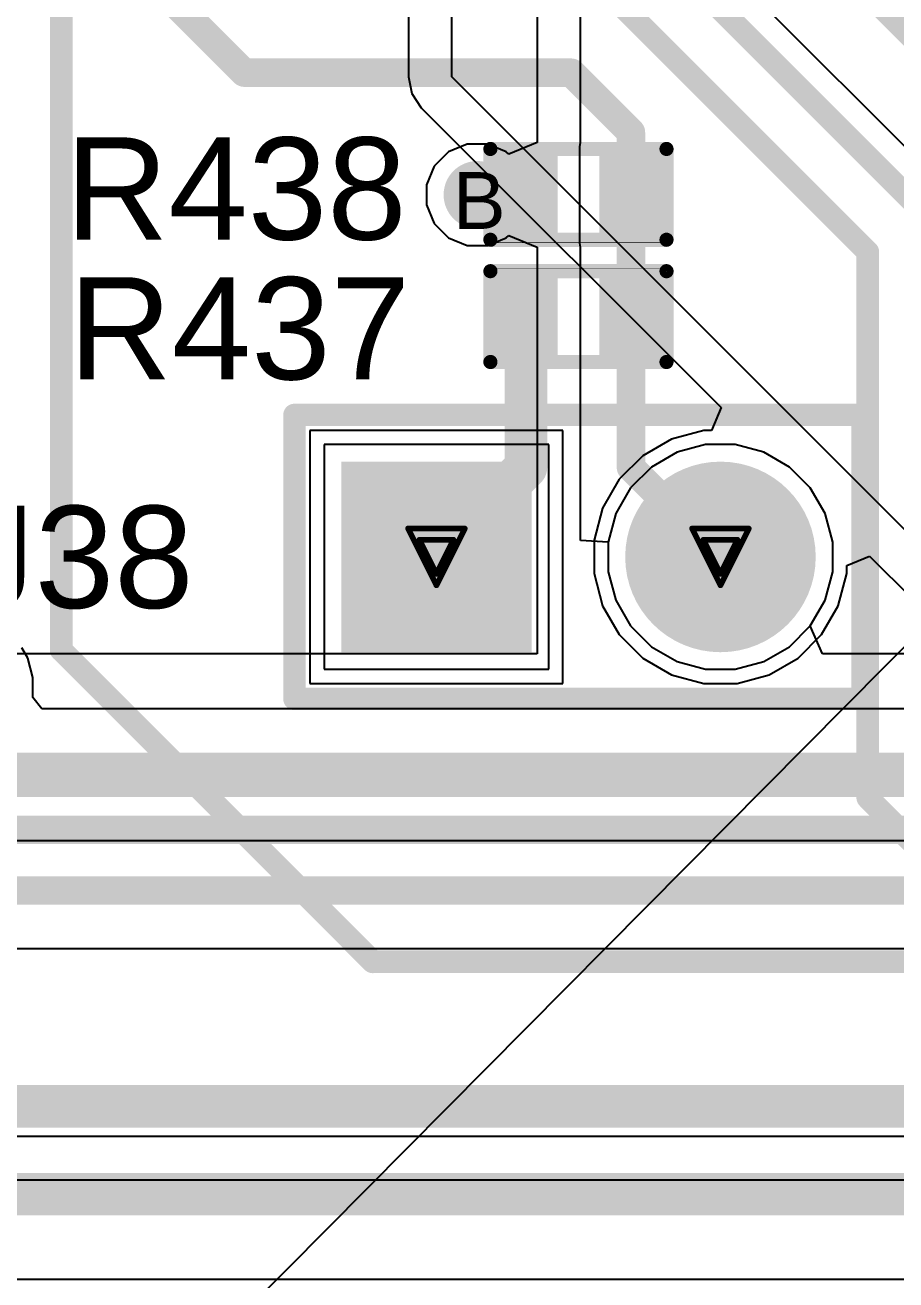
# Model space of a CAD drawing. Header units: inches. Extents: x 0 to 5379, y 0 to 5429.
# Drawn here: x 99.41 to 107.2, y 108.51 to 119.73 of the extents above; entities that cross this region are included whole.
import ezdxf

# ---------------------------------------------------------------- set-up
doc = ezdxf.new("R2010")
doc.units = ezdxf.units.IN
for name, color, linetype in [('Bottom Layer', 5, 'Continuous'), ('Bottom Solder', 6, 'Continuous'), ('Drill Drawing', 1, 'Continuous'), ('GND01', 16, 'Continuous'), ('GND02', 76, 'Continuous'), ('Multi-Layer', 9, 'Continuous'), ('Pad Holes', 156, 'Continuous'), ('PWR', 156, 'Continuous'), ('SIG 01', 90, 'Continuous'), ('Top Layer', 1, 'Continuous'), ('Top Overlay', 2, 'Continuous'), ('Top Paste', 8, 'Continuous'), ('Top Solder', 216, 'Continuous'), ('Via Holes', 16, 'Continuous')]:
    doc.layers.add(name, color=color, linetype=linetype)
doc.styles.add('Arial', font='', dxfattribs={"height": 0.2})
doc.styles.get('Arial').set_extended_font_data('Arial')

# ---------------------------------------------------------------- blocks, each defined once
blk = doc.blocks.new('R___0402_333')
at = {"layer": 'Top Layer'}
for points in [[(-0.699, -0.318), (-0.699, 0.318), (-0.241, 0.318), (-0.241, -0.318)], [(0.241, -0.318), (0.241, 0.318), (0.699, 0.318), (0.699, -0.318)]]:
    blk.add_hatch(color=1, dxfattribs=at).paths.add_polyline_path(points)
at = {"layer": 'Top Paste'}
for points in [[(-0.699, -0.318), (-0.699, 0.318), (-0.241, 0.318), (-0.241, -0.318)], [(0.241, -0.318), (0.241, 0.318), (0.699, 0.318), (0.699, -0.318)]]:
    blk.add_hatch(color=8, dxfattribs=at).paths.add_polyline_path(points)
at = {"layer": 'Top Solder'}
for points in [[(-0.754, -0.373), (-0.754, 0.373), (-0.186, 0.373), (-0.186, -0.373)], [(0.186, -0.373), (0.186, 0.373), (0.754, 0.373), (0.754, -0.373)]]:
    blk.add_hatch(color=216, dxfattribs=at).paths.add_polyline_path(points)
at = {"layer": 'Top Overlay'}
for points in [[(-0.787, 0.406, 0.127, 0.127, 0), (0.787, 0.406, 0.127, 0.127, 0)], [(-0.787, -0.406, 0.127, 0.127, 0), (-0.787, 0.406, 0.127, 0.127, 0)], [(0.787, -0.406, 0.127, 0.127, 0), (0.787, 0.406, 0.127, 0.127, 0)], [(-0.787, -0.406, 0.127, 0.127, 0), (0.787, -0.406, 0.127, 0.127, 0)], [(-0.813, -0.432, 0.00323, 0.00323, 0), (0.813, -0.432, 0.00323, 0.00323, 0)]]:
    blk.add_lwpolyline(points, format="xyseb", dxfattribs=at)
for points in [[(-0.819, 0.406, 0.0635, 0.0635, 1), (-0.756, 0.406, 0.0635, 0.0635, 1)], [(-0.819, 0.406, 0.0635, 0.0635, 1), (-0.756, 0.406, 0.0635, 0.0635, 1)], [(0.756, 0.406, 0.0635, 0.0635, 1), (0.819, 0.406, 0.0635, 0.0635, 1)], [(0.756, 0.406, 0.0635, 0.0635, 1), (0.819, 0.406, 0.0635, 0.0635, 1)], [(-0.819, -0.406, 0.0635, 0.0635, 1), (-0.756, -0.406, 0.0635, 0.0635, 1)], [(-0.819, -0.406, 0.0635, 0.0635, 1), (-0.756, -0.406, 0.0635, 0.0635, 1)], [(-0.814, -0.432, 0.00161, 0.00161, 1), (-0.812, -0.432, 0.00161, 0.00161, 1)], [(0.756, -0.406, 0.0635, 0.0635, 1), (0.819, -0.406, 0.0635, 0.0635, 1)], [(0.756, -0.406, 0.0635, 0.0635, 1), (0.819, -0.406, 0.0635, 0.0635, 1)], [(0.812, -0.432, 0.00161, 0.00161, 1), (0.814, -0.432, 0.00161, 0.00161, 1)]]:
    blk.add_lwpolyline(points, format="xyseb", close=True, dxfattribs=at)
blk = doc.blocks.new('R___0402_334')
at = {"layer": 'Top Layer'}
for points in [[(-0.699, -0.318), (-0.699, 0.318), (-0.241, 0.318), (-0.241, -0.318)], [(0.241, -0.318), (0.241, 0.318), (0.699, 0.318), (0.699, -0.318)]]:
    blk.add_hatch(color=1, dxfattribs=at).paths.add_polyline_path(points)
at = {"layer": 'Top Paste'}
for points in [[(-0.699, -0.318), (-0.699, 0.318), (-0.241, 0.318), (-0.241, -0.318)], [(0.241, -0.318), (0.241, 0.318), (0.699, 0.318), (0.699, -0.318)]]:
    blk.add_hatch(color=8, dxfattribs=at).paths.add_polyline_path(points)
at = {"layer": 'Top Solder'}
for points in [[(-0.754, -0.373), (-0.754, 0.373), (-0.186, 0.373), (-0.186, -0.373)], [(0.186, -0.373), (0.186, 0.373), (0.754, 0.373), (0.754, -0.373)]]:
    blk.add_hatch(color=216, dxfattribs=at).paths.add_polyline_path(points)
at = {"layer": 'Top Overlay'}
for points in [[(0.787, 0.406, 0.127, 0.127, 0), (-0.787, 0.406, 0.127, 0.127, 0)], [(-0.787, 0.406, 0.127, 0.127, 0), (-0.787, -0.406, 0.127, 0.127, 0)], [(0.787, 0.406, 0.127, 0.127, 0), (0.787, -0.406, 0.127, 0.127, 0)], [(0.787, -0.406, 0.127, 0.127, 0), (-0.787, -0.406, 0.127, 0.127, 0)], [(0.813, -0.432, 0.00323, 0.00323, 0), (-0.813, -0.432, 0.00323, 0.00323, 0)]]:
    blk.add_lwpolyline(points, format="xyseb", dxfattribs=at)
for points in [[(-0.819, 0.406, 0.0635, 0.0635, 1), (-0.756, 0.406, 0.0635, 0.0635, 1)], [(-0.819, 0.406, 0.0635, 0.0635, 1), (-0.756, 0.406, 0.0635, 0.0635, 1)], [(0.756, 0.406, 0.0635, 0.0635, 1), (0.819, 0.406, 0.0635, 0.0635, 1)], [(0.756, 0.406, 0.0635, 0.0635, 1), (0.819, 0.406, 0.0635, 0.0635, 1)], [(-0.819, -0.406, 0.0635, 0.0635, 1), (-0.756, -0.406, 0.0635, 0.0635, 1)], [(-0.819, -0.406, 0.0635, 0.0635, 1), (-0.756, -0.406, 0.0635, 0.0635, 1)], [(-0.814, -0.432, 0.00161, 0.00161, 1), (-0.812, -0.432, 0.00161, 0.00161, 1)], [(0.756, -0.406, 0.0635, 0.0635, 1), (0.819, -0.406, 0.0635, 0.0635, 1)], [(0.756, -0.406, 0.0635, 0.0635, 1), (0.819, -0.406, 0.0635, 0.0635, 1)], [(0.812, -0.432, 0.00161, 0.00161, 1), (0.814, -0.432, 0.00161, 0.00161, 1)]]:
    blk.add_lwpolyline(points, format="xyseb", close=True, dxfattribs=at)
blk = doc.blocks.new('HDR1X2__801')
at = {"layer": 'Bottom Layer'}
blk.add_hatch(color=5, dxfattribs=at).paths.add_polyline_path([(-0.75, 0.75), (0.75, 0.75), (0.75, -0.75), (-0.75, -0.75)])
h = blk.add_hatch(color=5, dxfattribs=at)
edge = h.paths.add_edge_path()
edge.add_arc((2.54, 0), 0.75, 0, 360)
at = {"layer": 'Bottom Solder'}
blk.add_hatch(color=6, dxfattribs=at).paths.add_polyline_path([(-0.852, 0.852), (0.852, 0.852), (0.852, -0.852), (-0.852, -0.852)])
h = blk.add_hatch(color=6, dxfattribs=at)
edge = h.paths.add_edge_path()
edge.add_arc((2.54, 0), 0.852, 0, 360)
at = {"layer": 'GND01'}
blk.add_hatch(color=16, dxfattribs=at).paths.add_polyline_path([(-0.75, 0.75), (0.75, 0.75), (0.75, -0.75), (-0.75, -0.75)])
h = blk.add_hatch(color=16, dxfattribs=at)
edge = h.paths.add_edge_path()
edge.add_arc((2.54, 0), 0.75, 0, 360)
at = {"layer": 'GND02'}
blk.add_hatch(color=76, dxfattribs=at).paths.add_polyline_path([(-0.75, 0.75), (0.75, 0.75), (0.75, -0.75), (-0.75, -0.75)])
h = blk.add_hatch(color=76, dxfattribs=at)
edge = h.paths.add_edge_path()
edge.add_arc((2.54, 0), 0.75, 0, 360)
at = {"layer": 'Multi-Layer'}
blk.add_hatch(color=9, dxfattribs=at).paths.add_polyline_path([(-0.75, 0.75), (0.75, 0.75), (0.75, -0.75), (-0.75, -0.75)])
h = blk.add_hatch(color=9, dxfattribs=at)
edge = h.paths.add_edge_path()
edge.add_arc((2.54, 0), 0.75, 0, 360)
at = {"layer": 'Pad Holes'}
h = blk.add_hatch(color=7, dxfattribs=at)
edge = h.paths.add_edge_path()
edge.add_arc((0, 0), 0.45, 0, 360)
h = blk.add_hatch(color=7, dxfattribs=at)
edge = h.paths.add_edge_path()
edge.add_arc((2.54, 0), 0.45, 0, 360)
at = {"layer": 'PWR'}
blk.add_hatch(color=156, dxfattribs=at).paths.add_polyline_path([(-0.75, 0.75), (0.75, 0.75), (0.75, -0.75), (-0.75, -0.75)])
h = blk.add_hatch(color=156, dxfattribs=at)
edge = h.paths.add_edge_path()
edge.add_arc((2.54, 0), 0.75, 0, 360)
at = {"layer": 'SIG 01'}
blk.add_hatch(color=90, dxfattribs=at).paths.add_polyline_path([(-0.75, 0.75), (0.75, 0.75), (0.75, -0.75), (-0.75, -0.75)])
h = blk.add_hatch(color=90, dxfattribs=at)
edge = h.paths.add_edge_path()
edge.add_arc((2.54, 0), 0.75, 0, 360)
at = {"layer": 'Top Layer'}
blk.add_hatch(color=1, dxfattribs=at).paths.add_polyline_path([(-0.75, 0.75), (0.75, 0.75), (0.75, -0.75), (-0.75, -0.75)])
h = blk.add_hatch(color=1, dxfattribs=at)
edge = h.paths.add_edge_path()
edge.add_arc((2.54, 0), 0.75, 0, 360)
at = {"layer": 'Top Solder'}
blk.add_hatch(color=216, dxfattribs=at).paths.add_polyline_path([(-0.852, 0.852), (0.852, 0.852), (0.852, -0.852), (-0.852, -0.852)])
h = blk.add_hatch(color=216, dxfattribs=at)
edge = h.paths.add_edge_path()
edge.add_arc((2.54, 0), 0.852, 0, 360)
at = {"layer": 'Top Overlay'}
for points in [[(-1.27, 1.27, 0.2, 0.2, 0), (3.81, 1.27, 0.2, 0.2, 0)], [(-1.27, -1.27, 0.2, 0.2, 0), (-1.27, 1.27, 0.2, 0.2, 0)], [(3.81, -1.27, 0.2, 0.2, 0), (3.81, 1.27, 0.2, 0.2, 0)], [(-1.27, -1.27, 0.2, 0.2, 0), (3.81, -1.27, 0.2, 0.2, 0)]]:
    blk.add_lwpolyline(points, format="xyseb", dxfattribs=at)
for points in [[(-1.32, 1.27, 0.1, 0.1, 1), (-1.22, 1.27, 0.1, 0.1, 1)], [(-1.32, 1.27, 0.1, 0.1, 1), (-1.22, 1.27, 0.1, 0.1, 1)], [(3.76, 1.27, 0.1, 0.1, 1), (3.86, 1.27, 0.1, 0.1, 1)], [(3.76, 1.27, 0.1, 0.1, 1), (3.86, 1.27, 0.1, 0.1, 1)], [(-1.32, -1.27, 0.1, 0.1, 1), (-1.22, -1.27, 0.1, 0.1, 1)], [(-1.32, -1.27, 0.1, 0.1, 1), (-1.22, -1.27, 0.1, 0.1, 1)], [(3.76, -1.27, 0.1, 0.1, 1), (3.86, -1.27, 0.1, 0.1, 1)], [(3.76, -1.27, 0.1, 0.1, 1), (3.86, -1.27, 0.1, 0.1, 1)]]:
    blk.add_lwpolyline(points, format="xyseb", close=True, dxfattribs=at)

msp = doc.modelspace()

# ---------------------------------------------------------------- hatches: boundary and pattern name
at = {"layer": 'Bottom Layer'}
h = msp.add_hatch(color=5, dxfattribs=at)
edge = h.paths.add_edge_path()
edge.add_arc((103.454, 118.212), 0.2, 0, 360)
at = {"layer": 'Bottom Solder'}
h = msp.add_hatch(color=6, dxfattribs=at)
edge = h.paths.add_edge_path()
edge.add_arc((103.454, 118.212), 0.302, 0, 360)
at = {"layer": 'GND01'}
h = msp.add_hatch(color=16, dxfattribs=at)
edge = h.paths.add_edge_path()
edge.add_arc((103.454, 118.212), 0.2, 0, 360)
at = {"layer": 'GND02'}
h = msp.add_hatch(color=76, dxfattribs=at)
edge = h.paths.add_edge_path()
edge.add_arc((103.454, 118.212), 0.2, 0, 360)
at = {"layer": 'PWR'}
h = msp.add_hatch(color=156, dxfattribs=at)
edge = h.paths.add_edge_path()
edge.add_arc((103.454, 118.212), 0.2, 0, 360)
at = {"layer": 'SIG 01'}
h = msp.add_hatch(color=90, dxfattribs=at)
edge = h.paths.add_edge_path()
edge.add_arc((103.454, 118.212), 0.2, 0, 360)
at = {"layer": 'Top Layer'}
h = msp.add_hatch(color=1, dxfattribs=at)
edge = h.paths.add_edge_path()
edge.add_arc((103.454, 118.212), 0.2, 0, 360)
at = {"layer": 'Top Solder'}
h = msp.add_hatch(color=216, dxfattribs=at)
edge = h.paths.add_edge_path()
edge.add_arc((103.454, 118.212), 0.302, 0, 360)
at = {"layer": 'Via Holes'}
h = msp.add_hatch(color=7, dxfattribs=at)
edge = h.paths.add_edge_path()
edge.add_arc((103.454, 118.212), 0.1, 0, 360)

# ---------------------------------------------------------------- linework, layer by layer
at = {"layer": 'Bottom Layer'}
for p, q in [((104.092, 115.978), (102.084, 115.978)), ((102.084, 115.978), (102.084, 113.97)), ((104.092, 113.97), (104.092, 115.978)), ((105.24, 115.91), (105.011, 115.778)), ((105.495, 115.978), (105.24, 115.91)), ((105.76, 115.978), (105.495, 115.978)), ((106.015, 115.91), (105.76, 115.978)), ((106.244, 115.778), (106.015, 115.91)), ((105.011, 115.778), (104.824, 115.591)), ((106.431, 115.591), (106.244, 115.778)), ((104.824, 115.591), (104.692, 115.362)), ((106.563, 115.362), (106.431, 115.591)), ((104.692, 115.362), (104.624, 115.107)), ((106.632, 115.107), (106.563, 115.362)), ((104.624, 115.107), (104.624, 114.842)), ((106.632, 114.842), (106.632, 115.107)), ((104.624, 114.842), (104.692, 114.587)), ((106.563, 114.587), (106.632, 114.842)), ((104.692, 114.587), (104.824, 114.358)), ((106.431, 114.358), (106.563, 114.587)), ((104.824, 114.358), (105.011, 114.171)), ((106.244, 114.171), (106.431, 114.358)), ((105.011, 114.171), (105.24, 114.039)), ((106.015, 114.039), (106.244, 114.171)), ((105.24, 114.039), (105.495, 113.97)), ((105.76, 113.97), (106.015, 114.039)), ((102.084, 113.97), (104.092, 113.97)), ((105.495, 113.97), (105.76, 113.97))]:
    msp.add_line(p, q, dxfattribs=at)
at = {"layer": 'Bottom Solder'}
msp.add_line((6.245, 12.319), (5379.208, 5429.208), dxfattribs=at)
at = {"layer": 'Drill Drawing'}
for points in [[(102.834, 115.228, 0.0508, 0.0508, 0), (103.342, 115.228, 0.0508, 0.0508, 0)], [(102.834, 115.228, 0.0508, 0.0508, 0), (103.088, 114.72, 0.0508, 0.0508, 0)], [(103.088, 114.72, 0.0508, 0.0508, 0), (103.342, 115.228, 0.0508, 0.0508, 0)], [(105.374, 115.228, 0.0508, 0.0508, 0), (105.882, 115.228, 0.0508, 0.0508, 0)], [(105.374, 115.228, 0.0508, 0.0508, 0), (105.628, 114.72, 0.0508, 0.0508, 0)], [(105.628, 114.72, 0.0508, 0.0508, 0), (105.882, 115.228, 0.0508, 0.0508, 0)], [(102.935, 115.127, 0.0508, 0.0508, 0), (103.24, 115.127, 0.0508, 0.0508, 0)], [(102.935, 115.127, 0.0508, 0.0508, 0), (103.088, 114.822, 0.0508, 0.0508, 0)], [(103.088, 114.822, 0.0508, 0.0508, 0), (103.24, 115.127, 0.0508, 0.0508, 0)], [(105.475, 115.127, 0.0508, 0.0508, 0), (105.78, 115.127, 0.0508, 0.0508, 0)], [(105.475, 115.127, 0.0508, 0.0508, 0), (105.628, 114.822, 0.0508, 0.0508, 0)], [(105.628, 114.822, 0.0508, 0.0508, 0), (105.78, 115.127, 0.0508, 0.0508, 0)]]:
    msp.add_lwpolyline(points, format="xyseb", dxfattribs=at)
for points in [[(102.821, 115.228, 0.0254, 0.0254, 1), (102.846, 115.228, 0.0254, 0.0254, 1)], [(102.821, 115.228, 0.0254, 0.0254, 1), (102.846, 115.228, 0.0254, 0.0254, 1)], [(103.329, 115.228, 0.0254, 0.0254, 1), (103.354, 115.228, 0.0254, 0.0254, 1)], [(103.329, 115.228, 0.0254, 0.0254, 1), (103.354, 115.228, 0.0254, 0.0254, 1)], [(105.361, 115.228, 0.0254, 0.0254, 1), (105.386, 115.228, 0.0254, 0.0254, 1)], [(105.361, 115.228, 0.0254, 0.0254, 1), (105.386, 115.228, 0.0254, 0.0254, 1)], [(105.869, 115.228, 0.0254, 0.0254, 1), (105.894, 115.228, 0.0254, 0.0254, 1)], [(105.869, 115.228, 0.0254, 0.0254, 1), (105.894, 115.228, 0.0254, 0.0254, 1)], [(102.923, 115.127, 0.0254, 0.0254, 1), (102.948, 115.127, 0.0254, 0.0254, 1)], [(102.923, 115.127, 0.0254, 0.0254, 1), (102.948, 115.127, 0.0254, 0.0254, 1)], [(103.227, 115.127, 0.0254, 0.0254, 1), (103.253, 115.127, 0.0254, 0.0254, 1)], [(103.227, 115.127, 0.0254, 0.0254, 1), (103.253, 115.127, 0.0254, 0.0254, 1)], [(105.463, 115.127, 0.0254, 0.0254, 1), (105.488, 115.127, 0.0254, 0.0254, 1)], [(105.463, 115.127, 0.0254, 0.0254, 1), (105.488, 115.127, 0.0254, 0.0254, 1)], [(105.767, 115.127, 0.0254, 0.0254, 1), (105.793, 115.127, 0.0254, 0.0254, 1)], [(105.767, 115.127, 0.0254, 0.0254, 1), (105.793, 115.127, 0.0254, 0.0254, 1)], [(103.075, 114.822, 0.0254, 0.0254, 1), (103.1, 114.822, 0.0254, 0.0254, 1)], [(103.075, 114.822, 0.0254, 0.0254, 1), (103.1, 114.822, 0.0254, 0.0254, 1)], [(105.615, 114.822, 0.0254, 0.0254, 1), (105.64, 114.822, 0.0254, 0.0254, 1)], [(105.615, 114.822, 0.0254, 0.0254, 1), (105.64, 114.822, 0.0254, 0.0254, 1)], [(103.075, 114.72, 0.0254, 0.0254, 1), (103.1, 114.72, 0.0254, 0.0254, 1)], [(103.075, 114.72, 0.0254, 0.0254, 1), (103.1, 114.72, 0.0254, 0.0254, 1)], [(105.615, 114.72, 0.0254, 0.0254, 1), (105.64, 114.72, 0.0254, 0.0254, 1)], [(105.615, 114.72, 0.0254, 0.0254, 1), (105.64, 114.72, 0.0254, 0.0254, 1)]]:
    msp.add_lwpolyline(points, format="xyseb", close=True, dxfattribs=at)
at = {"layer": 'GND01'}
for p, q in [((104.092, 115.978), (102.084, 115.978)), ((102.084, 115.978), (102.084, 113.97)), ((104.092, 113.97), (104.092, 115.978)), ((105.24, 115.91), (105.011, 115.778)), ((105.495, 115.978), (105.24, 115.91)), ((105.76, 115.978), (105.495, 115.978)), ((106.015, 115.91), (105.76, 115.978)), ((106.244, 115.778), (106.015, 115.91)), ((105.011, 115.778), (104.824, 115.591)), ((106.431, 115.591), (106.244, 115.778)), ((104.824, 115.591), (104.692, 115.362)), ((106.563, 115.362), (106.431, 115.591)), ((104.692, 115.362), (104.624, 115.107)), ((106.632, 115.107), (106.563, 115.362)), ((104.624, 115.107), (104.624, 114.842)), ((106.632, 114.842), (106.632, 115.107)), ((104.624, 114.842), (104.692, 114.587)), ((106.563, 114.587), (106.632, 114.842)), ((104.692, 114.587), (104.824, 114.358)), ((106.431, 114.358), (106.563, 114.587)), ((104.824, 114.358), (105.011, 114.171)), ((106.244, 114.171), (106.431, 114.358)), ((105.011, 114.171), (105.24, 114.039)), ((106.015, 114.039), (106.244, 114.171)), ((105.24, 114.039), (105.495, 113.97)), ((105.76, 113.97), (106.015, 114.039)), ((102.084, 113.97), (104.092, 113.97)), ((105.495, 113.97), (105.76, 113.97))]:
    msp.add_line(p, q, dxfattribs=at)
at = {"layer": 'GND02'}
for p, q in [((104.092, 115.978), (102.084, 115.978)), ((102.084, 115.978), (102.084, 113.97)), ((104.092, 113.97), (104.092, 115.978)), ((105.24, 115.91), (105.011, 115.778)), ((105.495, 115.978), (105.24, 115.91)), ((105.76, 115.978), (105.495, 115.978)), ((106.015, 115.91), (105.76, 115.978)), ((106.244, 115.778), (106.015, 115.91)), ((105.011, 115.778), (104.824, 115.591)), ((106.431, 115.591), (106.244, 115.778)), ((104.824, 115.591), (104.692, 115.362)), ((106.563, 115.362), (106.431, 115.591)), ((104.692, 115.362), (104.624, 115.107)), ((106.632, 115.107), (106.563, 115.362)), ((104.624, 115.107), (104.624, 114.842)), ((106.632, 114.842), (106.632, 115.107)), ((104.624, 114.842), (104.692, 114.587)), ((106.563, 114.587), (106.632, 114.842)), ((104.692, 114.587), (104.824, 114.358)), ((106.431, 114.358), (106.563, 114.587)), ((104.824, 114.358), (105.011, 114.171)), ((106.244, 114.171), (106.431, 114.358)), ((105.011, 114.171), (105.24, 114.039)), ((106.015, 114.039), (106.244, 114.171)), ((105.24, 114.039), (105.495, 113.97)), ((105.76, 113.97), (106.015, 114.039)), ((102.084, 113.97), (104.092, 113.97)), ((105.495, 113.97), (105.76, 113.97))]:
    msp.add_line(p, q, dxfattribs=at)
at = {"layer": 'PWR'}
for p, q in [((103.988, 129.393), (103.988, 118.679)), ((104.376, 118.679), (104.376, 129.004)), ((103.197, 118.596), (103.069, 118.469)), ((103.364, 118.666), (103.197, 118.596)), ((103.545, 118.666), (103.364, 118.666)), ((103.711, 118.596), (103.545, 118.666)), ((103.734, 118.574), (103.711, 118.596)), ((103.988, 118.679), (103.734, 118.574)), ((104.369, 118.642), (104.376, 118.679)), ((104.369, 117.781), (104.369, 118.642)), ((103.069, 118.469), (103, 118.302)), ((103, 118.302), (103, 118.121)), ((103, 118.121), (103.069, 117.954)), ((103.069, 117.954), (103.197, 117.827)), ((103.197, 117.827), (103.364, 117.758)), ((103.545, 117.758), (103.711, 117.827)), ((103.711, 117.827), (103.734, 117.849)), ((103.734, 117.849), (103.988, 117.744)), ((103.364, 117.758), (103.545, 117.758)), ((103.988, 117.744), (103.988, 114.107)), ((104.376, 117.744), (104.369, 117.781)), ((104.376, 115.122), (104.376, 117.744)), ((105.24, 115.91), (105.011, 115.778)), ((105.495, 115.978), (105.24, 115.91)), ((105.76, 115.978), (105.495, 115.978)), ((106.015, 115.91), (105.76, 115.978)), ((106.244, 115.778), (106.015, 115.91)), ((105.011, 115.778), (104.824, 115.591)), ((106.431, 115.591), (106.244, 115.778)), ((104.824, 115.591), (104.692, 115.362)), ((106.563, 115.362), (106.431, 115.591)), ((104.692, 115.362), (104.624, 115.107)), ((106.632, 115.107), (106.563, 115.362)), ((104.624, 115.107), (104.376, 115.122)), ((106.632, 114.842), (106.632, 115.107)), ((106.563, 114.587), (106.632, 114.842)), ((106.431, 114.358), (106.563, 114.587)), ((106.54, 114.107), (106.431, 114.358)), ((103.988, 114.107), (99.273, 114.107)), ((110.877, 114.107), (106.54, 114.107)), ((87.105, 112.437), (110.812, 112.437)), ((114.389, 109.792), (80.272, 109.792)), ((80.272, 109.404), (114.389, 109.404))]:
    msp.add_line(p, q, dxfattribs=at)
msp.add_lwpolyline([(87.45, 113.017, 0.381, 0.381, 0), (110.428, 113.017, 0.381, 0.381, 0)], format="xyseb", dxfattribs=at)
at = {"layer": 'SIG 01'}
for p, q in [((103.226, 119.266), (103.226, 122.364)), ((102.837, 122.147), (102.837, 119.266)), ((105.232, 120.688), (108.866, 117.054)), ((102.837, 119.266), (102.867, 119.117)), ((107.622, 114.869), (103.226, 119.266)), ((102.867, 119.117), (102.951, 118.991)), ((102.951, 118.991), (105.633, 116.309)), ((105.633, 116.309), (105.549, 116.105)), ((104.219, 116.105), (101.957, 116.105)), ((101.957, 116.105), (101.957, 113.843)), ((104.219, 113.843), (104.219, 116.105)), ((105.191, 116.028), (104.933, 115.879)), ((105.479, 116.105), (105.191, 116.028)), ((105.549, 116.105), (105.479, 116.105)), ((104.933, 115.879), (104.723, 115.669)), ((104.723, 115.669), (104.574, 115.411)), ((104.574, 115.411), (104.497, 115.123)), ((104.497, 115.123), (104.497, 114.825)), ((106.759, 114.896), (106.962, 114.98)), ((106.759, 114.825), (106.759, 114.896)), ((106.962, 114.98), (107.347, 114.595)), ((104.497, 114.825), (104.574, 114.538)), ((106.682, 114.538), (106.759, 114.825)), ((104.574, 114.538), (104.723, 114.28)), ((106.533, 114.28), (106.682, 114.538)), ((104.723, 114.28), (104.933, 114.069)), ((106.322, 114.069), (106.533, 114.28)), ((99.433, 114.07), (99.381, 114.16)), ((99.479, 113.897), (99.433, 114.07)), ((104.933, 114.069), (105.191, 113.92)), ((106.064, 113.92), (106.322, 114.069)), ((99.479, 113.718), (99.479, 113.897)), ((105.191, 113.92), (105.479, 113.843)), ((105.777, 113.843), (106.064, 113.92)), ((101.957, 113.843), (104.219, 113.843)), ((105.479, 113.843), (105.777, 113.843)), ((99.558, 113.615), (99.479, 113.718)), ((110.805, 113.615), (99.558, 113.615)), ((81.658, 111.474), (111.553, 111.474)), ((143.152, 108.512), (75.705, 108.512))]:
    msp.add_line(p, q, dxfattribs=at)
for points in [[(105.795, 121.197, 0.254, 0.254, 0), (108.832, 118.161, 0.254, 0.254, 0)], [(82.239, 113.097, 0.254, 0.254, 0), (111.02, 113.097, 0.254, 0.254, 0)], [(81.99, 112.533, 0.254, 0.254, 0), (111.269, 112.533, 0.254, 0.254, 0)], [(81.658, 111.992, 0.254, 0.254, 0), (111.553, 111.992, 0.254, 0.254, 0)]]:
    msp.add_lwpolyline(points, format="xyseb", dxfattribs=at)
at = {"layer": 'Top Layer'}
for points in [[(99.733, 114.14, 0.203, 0.203, 0), (99.733, 123.499, 0.203, 0.203, 0)], [(103.777, 120.869, 0.203, 0.203, 0), (106.945, 117.701, 0.203, 0.203, 0)], [(104.786, 120.713, 0.203, 0.203, 0), (107.56, 117.939, 0.203, 0.203, 0)], [(100.742, 119.931, 0.254, 0.254, 0), (101.369, 119.304, 0.254, 0.254, 0)], [(101.369, 119.304, 0.254, 0.254, 0), (104.294, 119.304, 0.254, 0.254, 0)], [(104.294, 119.304, 0.254, 0.254, 0), (104.828, 118.771, 0.254, 0.254, 0)], [(104.828, 118.216, 0.254, 0.254, 0), (104.828, 118.771, 0.254, 0.254, 0)], [(103.454, 118.212, 0.254, 0.254, 0), (103.456, 118.214, 0.254, 0.254, 0)], [(103.456, 118.214, 0.254, 0.254, 0), (103.886, 118.214, 0.254, 0.254, 0)], [(103.886, 118.214, 0.254, 0.254, 0), (103.888, 118.216, 0.254, 0.254, 0)], [(104.828, 117.123, 0.254, 0.254, 0), (104.828, 118.216, 0.254, 0.254, 0)], [(106.945, 112.821, 0.203, 0.203, 0), (106.945, 117.701, 0.203, 0.203, 0)], [(103.888, 115.774, 0.381, 0.381, 0), (103.888, 117.123, 0.381, 0.381, 0)], [(104.828, 115.774, 0.254, 0.254, 0), (104.828, 117.123, 0.254, 0.254, 0)], [(103.088, 114.974, 0.381, 0.381, 0), (103.888, 115.774, 0.381, 0.381, 0)], [(104.828, 115.774, 0.254, 0.254, 0), (105.628, 114.974, 0.254, 0.254, 0)], [(99.733, 114.14, 0.203, 0.203, 0), (102.519, 111.354, 0.203, 0.203, 0)], [(106.945, 112.821, 0.203, 0.203, 0), (107.884, 111.882, 0.203, 0.203, 0)], [(102.519, 111.354, 0.203, 0.203, 0), (137.617, 111.354, 0.203, 0.203, 0)], [(75.108, 110.062, 0.381, 0.381, 0), (166.323, 110.062, 0.381, 0.381, 0)], [(75.108, 109.276, 0.381, 0.381, 0), (166.354, 109.276, 0.381, 0.381, 0)]]:
    msp.add_lwpolyline(points, format="xyseb", dxfattribs=at)
for points in [[(101.306, 119.304, 0.127, 0.127, 1), (101.433, 119.304, 0.127, 0.127, 1)], [(101.306, 119.304, 0.127, 0.127, 1), (101.433, 119.304, 0.127, 0.127, 1)], [(104.231, 119.304, 0.127, 0.127, 1), (104.358, 119.304, 0.127, 0.127, 1)], [(104.231, 119.304, 0.127, 0.127, 1), (104.358, 119.304, 0.127, 0.127, 1)], [(104.764, 118.771, 0.127, 0.127, 1), (104.891, 118.771, 0.127, 0.127, 1)], [(104.764, 118.771, 0.127, 0.127, 1), (104.891, 118.771, 0.127, 0.127, 1)], [(103.391, 118.212, 0.127, 0.127, 1), (103.518, 118.212, 0.127, 0.127, 1)], [(103.393, 118.214, 0.127, 0.127, 1), (103.52, 118.214, 0.127, 0.127, 1)], [(103.393, 118.214, 0.127, 0.127, 1), (103.52, 118.214, 0.127, 0.127, 1)], [(103.822, 118.214, 0.127, 0.127, 1), (103.949, 118.214, 0.127, 0.127, 1)], [(103.822, 118.214, 0.127, 0.127, 1), (103.949, 118.214, 0.127, 0.127, 1)], [(103.824, 118.216, 0.127, 0.127, 1), (103.951, 118.216, 0.127, 0.127, 1)], [(104.764, 118.216, 0.127, 0.127, 1), (104.891, 118.216, 0.127, 0.127, 1)], [(104.764, 118.216, 0.127, 0.127, 1), (104.891, 118.216, 0.127, 0.127, 1)], [(106.895, 117.701, 0.102, 0.102, 1), (106.996, 117.701, 0.102, 0.102, 1)], [(106.895, 117.701, 0.102, 0.102, 1), (106.996, 117.701, 0.102, 0.102, 1)], [(103.792, 117.123, 0.191, 0.191, 1), (103.983, 117.123, 0.191, 0.191, 1)], [(104.764, 117.123, 0.127, 0.127, 1), (104.891, 117.123, 0.127, 0.127, 1)], [(104.764, 117.123, 0.127, 0.127, 1), (104.891, 117.123, 0.127, 0.127, 1)], [(103.792, 115.774, 0.191, 0.191, 1), (103.983, 115.774, 0.191, 0.191, 1)], [(103.792, 115.774, 0.191, 0.191, 1), (103.983, 115.774, 0.191, 0.191, 1)], [(104.764, 115.774, 0.127, 0.127, 1), (104.891, 115.774, 0.127, 0.127, 1)], [(104.764, 115.774, 0.127, 0.127, 1), (104.891, 115.774, 0.127, 0.127, 1)], [(102.992, 114.974, 0.191, 0.191, 1), (103.183, 114.974, 0.191, 0.191, 1)], [(105.564, 114.974, 0.127, 0.127, 1), (105.691, 114.974, 0.127, 0.127, 1)], [(99.682, 114.14, 0.102, 0.102, 1), (99.784, 114.14, 0.102, 0.102, 1)], [(99.682, 114.14, 0.102, 0.102, 1), (99.784, 114.14, 0.102, 0.102, 1)], [(106.895, 112.821, 0.102, 0.102, 1), (106.996, 112.821, 0.102, 0.102, 1)], [(106.895, 112.821, 0.102, 0.102, 1), (106.996, 112.821, 0.102, 0.102, 1)], [(102.468, 111.354, 0.102, 0.102, 1), (102.57, 111.354, 0.102, 0.102, 1)], [(102.468, 111.354, 0.102, 0.102, 1), (102.57, 111.354, 0.102, 0.102, 1)]]:
    msp.add_lwpolyline(points, format="xyseb", close=True, dxfattribs=at)
at = {"layer": 'Top Solder'}
msp.add_line((6.245, 12.319), (5379.208, 5429.208), dxfattribs=at)

# ---------------------------------------------------------------- block references
for name, p in [('R___0402_333', (104.358, 118.216)), ('HDR1X2__801', (103.088, 114.974))]:
    msp.add_blockref(name, p)
at = {"rotation": 180}
msp.add_blockref('R___0402_334', (104.358, 117.123), dxfattribs=at)

# ---------------------------------------------------------------- texts
at = {"layer": 'Drill Drawing', "style": 'Arial'}
msp.add_text('B', height=0.508, dxfattribs=at).set_placement((103.234, 117.907))
at = {"layer": 'Top Overlay', "style": 'Arial'}
for s, p in [('R438', (99.768, 117.811)), ('R437', (99.799, 116.561)), ('J38', (98.857, 114.517))]:
    msp.add_text(s, height=0.9144, dxfattribs=at).set_placement(p)

doc.saveas('drawing.dxf')
